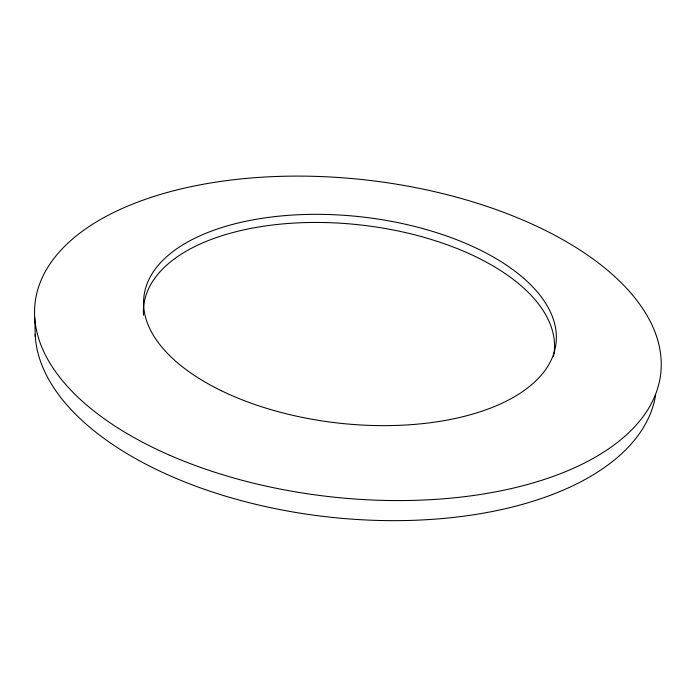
<?xml version="1.0" encoding="UTF-8"?>
<svg xmlns="http://www.w3.org/2000/svg" width="695" height="695" viewBox="0 0 695 695"><rect width="100%" height="100%" fill="white"/><g stroke="black" fill="none" stroke-linecap="round" stroke-linejoin="round"><path stroke-width="1.04" d="M34.75 317.884L35.297 336.484M655.646 394.925A312.22 161.779 6.4 0 1 336.423 517.827A312.22 161.779 6.4 0 1 35.176 334.286M143.5 315.261A206.528 104.545 6.4 0 1 355.788 224.459A206.528 104.545 6.4 0 1 553.524 356.309M170.101 455.416A314.8 159.39 6.4 0 0 660.25 377.072A314.8 159.39 6.4 0 0 213.356 182.533A314.8 159.39 6.4 0 0 170.101 455.416M221.331 390.712A207.362 103.737 6.4 0 0 554.063 352.6A207.362 103.737 6.4 0 0 274.499 216.649A207.362 103.737 6.4 0 0 221.331 390.712"/></g></svg>
